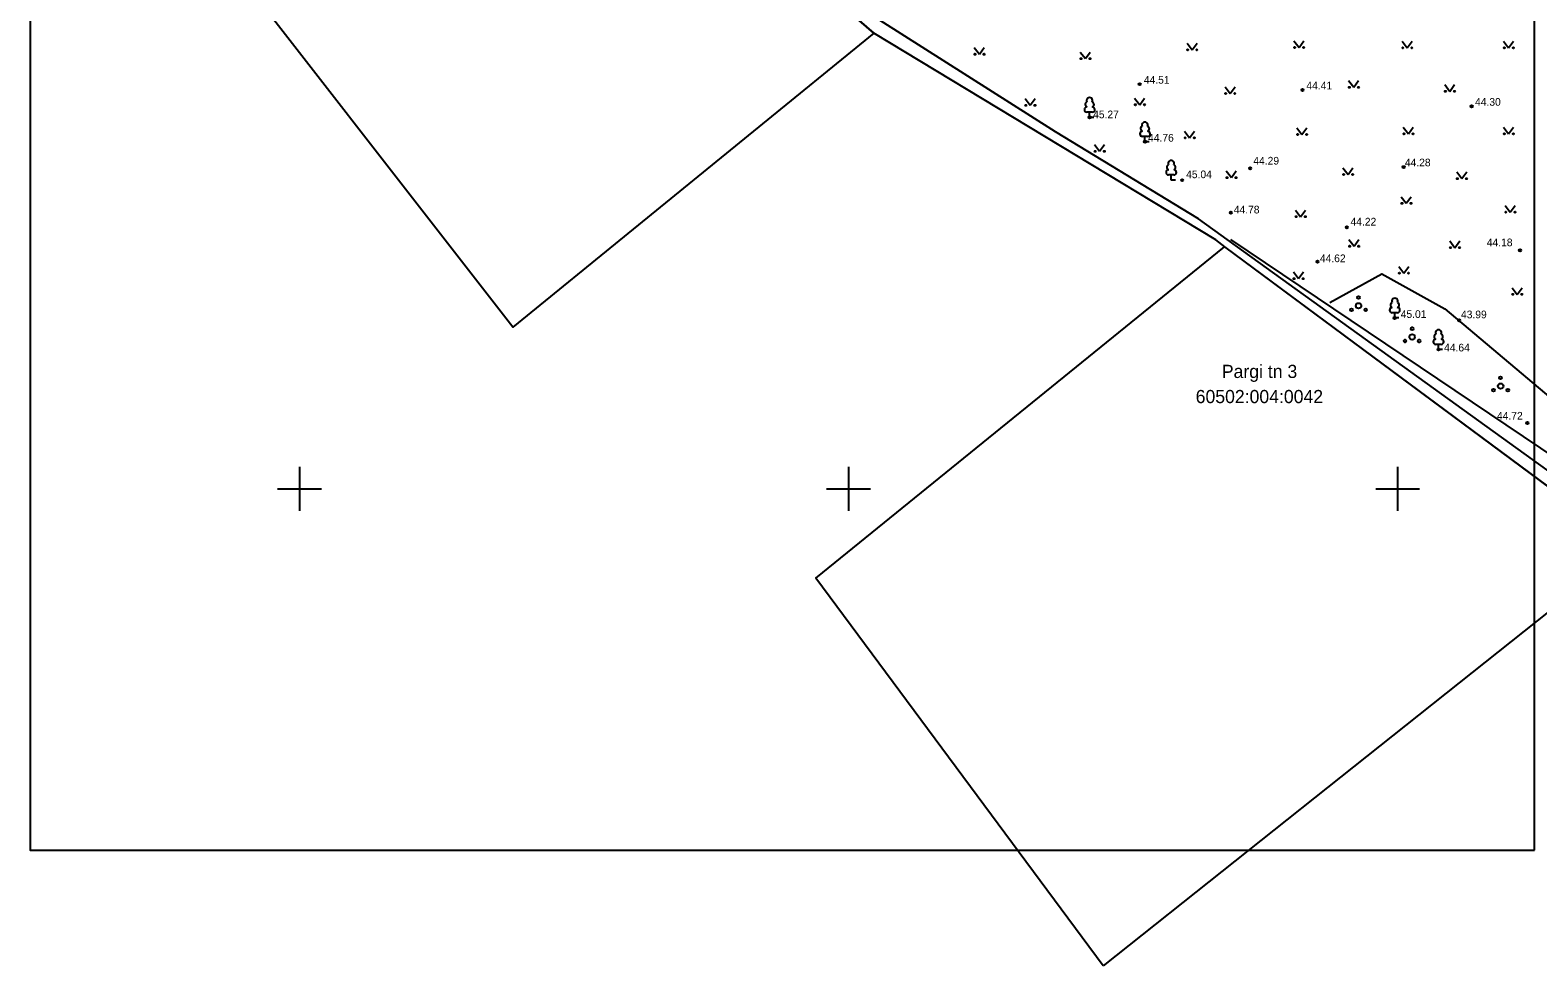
# Model space of a CAD drawing. Extents: x 641725 to 642061, y 6471807 to 6472044.
# Drawn here: x 641725.5 to 641862.8, y 6471806.5 to 6471891.8 of the extents above; entities that cross this region are included whole.
import ezdxf

# ---------------------------------------------------------------- set-up
doc = ezdxf.new("R2010")
doc.units = 0
for name, color, linetype in [('AED', 7, 'Continuous'), ('HALJASTUS', 7, 'Continuous'), ('KORGUS', 7, 'Continuous'), ('MOOTPIIR', 7, 'Continuous'), ('PIIR', 7, 'Continuous'), ('PUU', 7, 'Continuous'), ('VORK', 7, 'Continuous'), ('VORMISTUS', 7, 'Continuous')]:
    doc.layers.add(name, color=color, linetype=linetype)

msp = doc.modelspace()

# ---------------------------------------------------------------- linework, layer by layer
at = {"layer": 'AED'}
msp.add_lwpolyline([(641867.77, 6471850.53), (641834.8, 6471872.73)], dxfattribs=at)
at = {"layer": 'HALJASTUS'}
for p, q in [((641811.45, 6471890.2), (641811.91, 6471889.59)), ((641811.91, 6471889.59), (641812.36, 6471890.2)), ((641821.1, 6471889.79), (641821.57, 6471889.19)), ((641821.57, 6471889.19), (641822.01, 6471889.79)), ((641830.82, 6471890.59), (641831.28, 6471889.99)), ((641831.28, 6471889.99), (641831.73, 6471890.59)), ((641840.56, 6471890.81), (641841.02, 6471890.2)), ((641841.02, 6471890.2), (641841.47, 6471890.81)), ((641850.41, 6471890.79), (641850.88, 6471890.18)), ((641850.88, 6471890.18), (641851.32, 6471890.79)), ((641859.65, 6471890.79), (641860.11, 6471890.18)), ((641860.11, 6471890.18), (641860.56, 6471890.79)), ((641845.53, 6471887.19), (641846, 6471886.58)), ((641846, 6471886.58), (641846.44, 6471887.19)), ((641854.29, 6471886.82), (641854.75, 6471886.21)), ((641854.75, 6471886.21), (641855.19, 6471886.82)), ((641816.08, 6471885.55), (641816.54, 6471884.94)), ((641816.54, 6471884.94), (641816.99, 6471885.55)), ((641826.05, 6471885.6), (641826.52, 6471884.99)), ((641826.52, 6471884.99), (641826.96, 6471885.6)), ((641834.28, 6471886.62), (641834.74, 6471886.01)), ((641834.74, 6471886.01), (641835.19, 6471886.62)), ((641830.59, 6471882.59), (641831.06, 6471881.98)), ((641831.06, 6471881.98), (641831.5, 6471882.59)), ((641840.83, 6471882.89), (641841.29, 6471882.28)), ((641841.29, 6471882.28), (641841.74, 6471882.89)), ((641850.51, 6471882.94), (641850.98, 6471882.34)), ((641850.98, 6471882.34), (641851.42, 6471882.94)), ((641859.65, 6471882.94), (641860.11, 6471882.34)), ((641860.11, 6471882.34), (641860.56, 6471882.94)), ((641822.4, 6471881.36), (641822.86, 6471880.75)), ((641822.86, 6471880.75), (641823.31, 6471881.36)), ((641834.39, 6471878.96), (641834.86, 6471878.35)), ((641834.86, 6471878.35), (641835.3, 6471878.96)), ((641845.02, 6471879.24), (641845.49, 6471878.63)), ((641845.49, 6471878.63), (641845.93, 6471879.24)), ((641855.38, 6471878.87), (641855.84, 6471878.26)), ((641855.84, 6471878.26), (641856.29, 6471878.87)), ((641850.32, 6471876.61), (641850.79, 6471876.01)), ((641850.79, 6471876.01), (641851.23, 6471876.61)), ((641859.8, 6471875.82), (641860.26, 6471875.21)), ((641860.26, 6471875.21), (641860.71, 6471875.82)), ((641840.7, 6471875.39), (641841.16, 6471874.79)), ((641841.16, 6471874.79), (641841.61, 6471875.39)), ((641845.57, 6471872.71), (641846.03, 6471872.1)), ((641846.03, 6471872.1), (641846.48, 6471872.71)), ((641854.75, 6471872.58), (641855.21, 6471871.97)), ((641855.21, 6471871.97), (641855.66, 6471872.58)), ((641850.1, 6471870.25), (641850.56, 6471869.65)), ((641850.56, 6471869.65), (641851.01, 6471870.25)), ((641840.51, 6471869.76), (641840.97, 6471869.15)), ((641840.97, 6471869.15), (641841.42, 6471869.76)), ((641860.42, 6471868.32), (641860.89, 6471867.72)), ((641860.89, 6471867.72), (641861.33, 6471868.32))]:
    msp.add_line(p, q, dxfattribs=at)
msp.add_lwpolyline([(641843.84, 6471866.99), (641848.55, 6471869.59), (641854.31, 6471866.41), (641863.94, 6471858.26), (641875.23, 6471848.83), (641882.41, 6471848.52), (641884.29, 6471847.8), (641887.07, 6471844.35), (641891.54, 6471838.99), (641897.6, 6471834.02), (641905.34, 6471834.12), (641912.09, 6471841.47), (641920.93, 6471853.1), (641926.14, 6471859.59), (641931.06, 6471857.96), (641931.35, 6471856.57)], dxfattribs=at)
for centre in [(641811.51, 6471889.59), (641812.34, 6471889.59), (641830.88, 6471889.99), (641831.71, 6471889.99), (641840.62, 6471890.2), (641841.45, 6471890.2), (641850.48, 6471890.18), (641851.3, 6471890.18), (641859.71, 6471890.18), (641860.54, 6471890.18), (641821.16, 6471889.19), (641821.99, 6471889.19), (641834.34, 6471886.01), (641835.17, 6471886.01), (641845.6, 6471886.58), (641846.43, 6471886.58), (641854.35, 6471886.21), (641855.18, 6471886.21), (641816.14, 6471884.94), (641816.97, 6471884.94), (641826.12, 6471884.99), (641826.95, 6471884.99), (641830.65, 6471881.98), (641831.48, 6471881.98), (641840.89, 6471882.28), (641841.72, 6471882.28), (641850.58, 6471882.34), (641851.4, 6471882.34), (641859.71, 6471882.34), (641860.54, 6471882.34), (641822.46, 6471880.75), (641823.29, 6471880.75), (641845.09, 6471878.63), (641845.91, 6471878.63), (641834.46, 6471878.35), (641835.28, 6471878.35), (641855.44, 6471878.26), (641856.27, 6471878.26), (641850.39, 6471876.01), (641851.22, 6471876.01), (641840.76, 6471874.79), (641841.59, 6471874.79), (641859.86, 6471875.21), (641860.69, 6471875.21), (641845.63, 6471872.1), (641846.46, 6471872.1), (641854.81, 6471871.97), (641855.64, 6471871.97), (641840.57, 6471869.15), (641841.4, 6471869.15), (641850.16, 6471869.65), (641850.99, 6471869.65), (641860.49, 6471867.72), (641861.31, 6471867.72)]:
    msp.add_circle(centre, 0.055, dxfattribs=at)
at = {"layer": 'KORGUS'}
for centre in [(641826.51, 6471886.86), (641841.34, 6471886.33), (641856.74, 6471884.85), (641821.95, 6471883.84), (641827, 6471881.62), (641836.57, 6471879.2), (641850.55, 6471879.31), (641830.38, 6471878.12), (641834.81, 6471875.16), (641845.37, 6471873.82), (641861.15, 6471871.73), (641842.7, 6471870.69), (641849.73, 6471865.57), (641855.6, 6471865.36), (641853.72, 6471862.69), (641861.82, 6471856)]:
    msp.add_circle(centre, 0.1, dxfattribs=at)
at = {"layer": 'MOOTPIIR'}
msp.add_lwpolyline([(641868.47, 6471848.2), (641831.86, 6471874.61), (641818.85, 6471882.51), (641802.87, 6471892.65), (641789.96, 6471903.53), (641765.02, 6471922.92), (641779.76, 6471932.85), (641812.53, 6471956.1), (641822.79, 6471938.58), (641836.17, 6471927.89), (641843.05, 6471928.72), (641855.69, 6471945.09), (641867.21, 6471954.39)], dxfattribs=at)
at = {"layer": 'PIIR'}
for points in [[(641985.07, 6471931.45), (641908.89, 6471825.05), (641904.5, 6471820.87), (641871.15, 6471844.69), (641834.26, 6471872.06), (641833.43, 6471872.67), (641802.3, 6471891.52), (641764.55, 6471924.16), (641871.64, 6471996.91), (641877.52, 6472001.62), (641888.83, 6471988.61), (641936.82, 6471957.35), (641976.92, 6471936.05), (641985.07, 6471931.45)], [(641802.3, 6471891.52), (641769.41, 6471864.73), (641739.57, 6471903.15), (641739.15, 6471907.43), (641764.55, 6471924.16), (641802.3, 6471891.52)], [(641823.17, 6471806.55), (641797.01, 6471841.87), (641834.22, 6471872.06), (641871.15, 6471844.69), (641823.17, 6471806.55)]]:
    msp.add_lwpolyline(points, dxfattribs=at)
at = {"layer": 'PUU'}
for p, q in [((641822.19, 6471884.31), (641821.71, 6471884.31)), ((641821.95, 6471883.84), (641821.95, 6471884.31)), ((641822.33, 6471883.84), (641821.95, 6471883.84)), ((641827.23, 6471882.1), (641826.75, 6471882.1)), ((641826.99, 6471881.62), (641826.99, 6471882.1)), ((641827.37, 6471881.62), (641826.99, 6471881.62)), ((641829.62, 6471878.6), (641829.14, 6471878.6)), ((641829.38, 6471878.12), (641829.38, 6471878.6)), ((641829.76, 6471878.12), (641829.38, 6471878.12)), ((641849.98, 6471866.04), (641849.5, 6471866.04)), ((641849.74, 6471865.57), (641849.74, 6471866.04)), ((641850.12, 6471865.57), (641849.74, 6471865.57)), ((641853.96, 6471863.16), (641853.48, 6471863.16)), ((641853.72, 6471862.69), (641853.72, 6471863.16)), ((641854.1, 6471862.69), (641853.72, 6471862.69))]:
    msp.add_line(p, q, dxfattribs=at)
for centre, radius in [((641846.44, 6471867.43), 0.125), ((641845.79, 6471866.31), 0.125), ((641846.44, 6471866.68), 0.25), ((641847.09, 6471866.31), 0.125), ((641850.67, 6471863.47), 0.125), ((641851.32, 6471863.84), 0.25), ((641851.32, 6471864.59), 0.125), ((641851.97, 6471863.47), 0.125), ((641859.38, 6471859.36), 0.25), ((641859.38, 6471860.11), 0.125), ((641858.73, 6471858.98), 0.125), ((641860.03, 6471858.98), 0.125)]:
    msp.add_circle(centre, radius, dxfattribs=at)
for centre, radius, start, end in [((641821.95, 6471885.36), 0.277, 332.5799, 207.4201), ((641821.71, 6471884.55), 0.238, 90.0016, 269.3953), ((641821.78, 6471885.01), 0.233, 109.0217, 253.1415), ((641822.12, 6471885.01), 0.233, 286.8508, 70.9859), ((641822.19, 6471884.55), 0.238, 270.6047, 89.9984), ((641826.82, 6471882.8), 0.233, 109.0217, 253.1415), ((641826.99, 6471883.14), 0.277, 332.5799, 207.4201), ((641827.16, 6471882.8), 0.233, 286.8508, 70.9859), ((641826.76, 6471882.34), 0.238, 90.0016, 269.3953), ((641827.23, 6471882.34), 0.238, 270.6047, 89.9984), ((641829.38, 6471879.64), 0.277, 332.5799, 207.4201), ((641829.15, 6471878.83), 0.238, 90.0016, 269.3953), ((641829.21, 6471879.29), 0.233, 109.0217, 253.1415), ((641829.55, 6471879.29), 0.233, 286.8508, 70.9859), ((641829.62, 6471878.83), 0.238, 270.6047, 89.9984), ((641849.5, 6471866.28), 0.238, 90.0016, 269.3953), ((641849.57, 6471866.74), 0.233, 109.0217, 253.1415), ((641849.74, 6471867.09), 0.277, 332.5799, 207.4201), ((641849.91, 6471866.74), 0.233, 286.8508, 70.9859), ((641849.97, 6471866.28), 0.238, 270.6047, 89.9984), ((641853.48, 6471863.4), 0.238, 90.0016, 269.3953), ((641853.55, 6471863.86), 0.233, 109.0217, 253.1415), ((641853.72, 6471864.21), 0.277, 332.5799, 207.4201), ((641853.89, 6471863.86), 0.233, 286.8508, 70.9859), ((641853.96, 6471863.4), 0.238, 270.6047, 89.9984)]:
    msp.add_arc(centre, radius, start, end, dxfattribs=at)
at = {"layer": 'VORK'}
for p, q in [((641750, 6471852), (641750, 6471848)), ((641800, 6471852), (641800, 6471848)), ((641850, 6471852), (641850, 6471848)), ((641748, 6471850), (641752, 6471850)), ((641798, 6471850), (641802, 6471850)), ((641848, 6471850), (641852, 6471850))]:
    msp.add_line(p, q, dxfattribs=at)
at = {"layer": 'VORMISTUS'}
msp.add_lwpolyline([(641862.47, 6471817.08), (641862.47, 6472014.58), (641725.47, 6472014.58), (641725.47, 6471817.08)], close=True, dxfattribs=at)

# ---------------------------------------------------------------- texts
at = {"layer": 'KORGUS'}
for s, p in [('44.51', (641826.89, 6471886.91)), ('44.41', (641841.69, 6471886.39)), ('44.30', (641857.05, 6471884.9)), ('45.27', (641822.27, 6471883.76)), ('44.76', (641827.27, 6471881.63)), ('44.29', (641836.86, 6471879.54)), ('44.28', (641850.66, 6471879.38)), ('45.04', (641830.74, 6471878.3)), ('44.78', (641835.08, 6471875.09)), ('44.22', (641845.71, 6471873.99)), ('44.18', (641858.12, 6471872.1)), ('44.62', (641842.92, 6471870.65)), ('45.01', (641850.28, 6471865.57)), ('43.99', (641855.77, 6471865.54)), ('44.64', (641854.23, 6471862.52)), ('44.72', (641859.05, 6471856.31))]:
    msp.add_text(s, height=0.7, dxfattribs=at).set_placement(p)
at = {"layer": 'PIIR'}
for s, p in [('Pargi tn 3', (641833.99, 6471860.1)), ('60502:004:0042', (641831.61, 6471857.81))]:
    msp.add_text(s, height=1.2, dxfattribs=at).set_placement(p)

doc.saveas('drawing.dxf')
